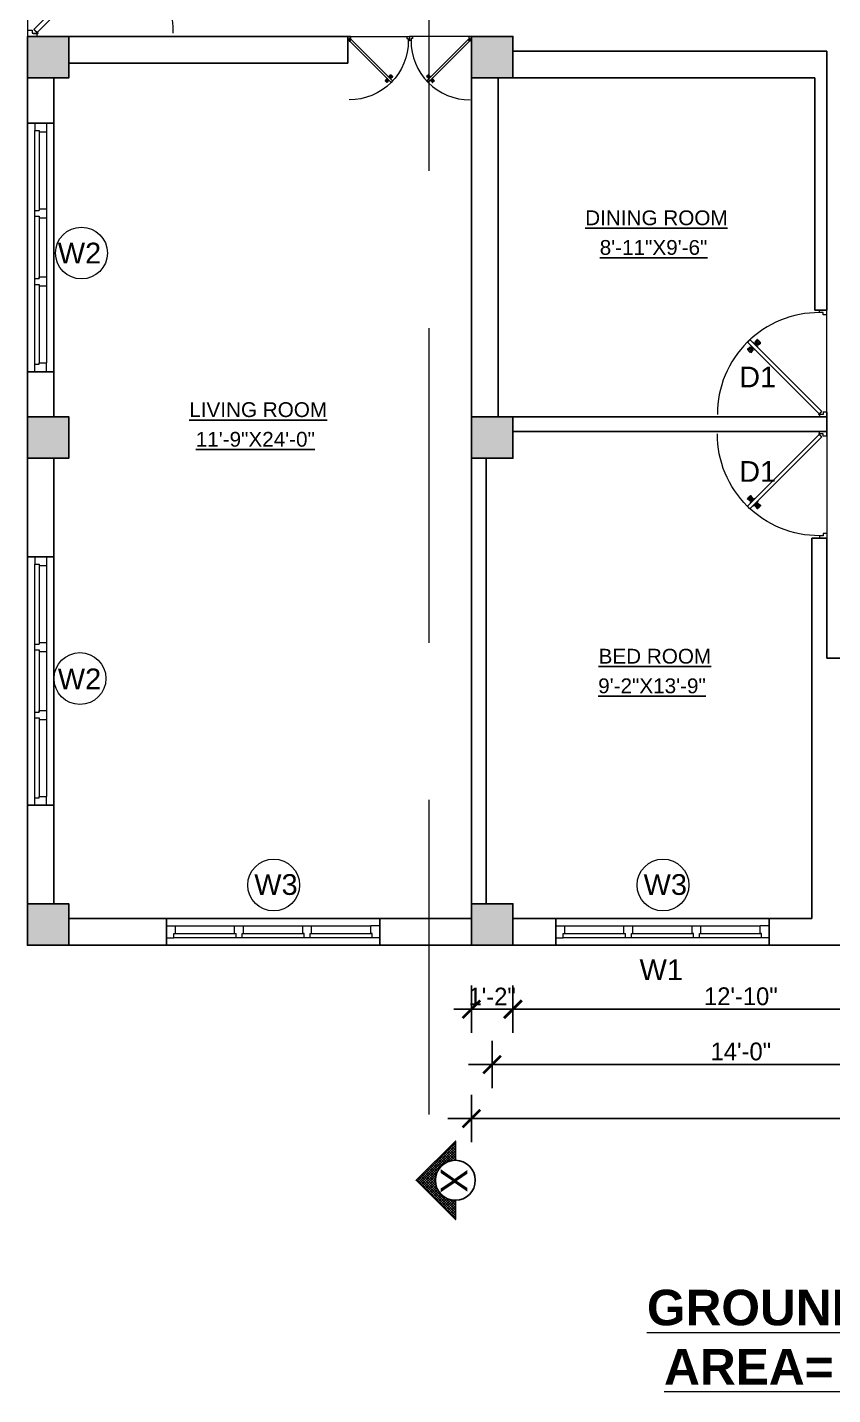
# Model space of a CAD drawing. Header units: inches. Extents: x -343 to 13887, y -13069 to -746.
# Drawn here: x 6908.3 to 7180.3, y -8004.1 to -7542.2 of the extents above; entities that cross this region are included whole.
import ezdxf

# ---------------------------------------------------------------- set-up
doc = ezdxf.new("R2010")
doc.units = ezdxf.units.IN
doc.header["$LTSCALE"] = 17
doc.header["$MEASUREMENT"] = 0
doc.linetypes.add('21_FP_00$0$HIDDEN', pattern=[0.375, 0.25, -0.125])
doc.linetypes.add('PHANTOM2', pattern=[1.25, 0.625, -0.125, 0.125, -0.125, 0.125, -0.125])
for name, color, linetype, lineweight in [('25 BOT BAR', 12, 'Continuous', 25), ('aa_section_line', 2, 'PHANTOM2', 13), ('door', 202, 'Continuous', 5), ('DOOR & WIN', 1, 'Continuous', 25), ('OUTLINE', 1, 'Continuous', 25), ('PUERTAS', 7, 'Continuous', 9), ('TEXT', 231, 'Continuous', 20), ('WINDOW FRAME PLAN', 162, 'Continuous', 18)]:
    doc.layers.add(name, color=color, linetype=linetype, lineweight=lineweight)
doc.layers.add('A-Sect-Iden', color=111, linetype='Continuous')
doc.styles.add('ARCHITECTURE', font='stylu.ttf')
doc.styles.add('DIMTEXT', font='arial.ttf', dxfattribs={"height": 6})
doc.styles.add('HEADING', font='swissel.ttf')
doc.dimstyles.new('8 SCALE', dxfattribs={"dimscale": 0, "dimtxt": 6, "dimasz": 6, "dimexe": 8, "dimexo": 8, "dimgap": 1.25, "dimtad": 1, "dimdec": 0, "dimzin": 3, "dimdsep": 46, "dimlunit": 4, "dimtxsty": 'ARCHITECTURE', "dimblk": 'ARCHTICK', "dimcen": 8, "dimdle": 8, "dimclrd": 5, "dimclre": 5, "dimclrt": 7, "dimadec": 0, "dimazin": 0, "dimtfac": 0.75, "dimtdec": 0, "dimtix": 1, "dimtmove": 2, "dimatfit": 3, "dimldrblk": 'ARCHTICK', "dimfxl": 8, "dimfxlon": 1, "dimtolj": 1, "dimtzin": 0, "dimlwd": -1, "dimlwe": -1, "dimarcsym": 0})

# ---------------------------------------------------------------- blocks, each defined once
blk = doc.blocks.new('2ft6in')
at = {"layer": 'PUERTAS', "color": 2}
for p, q in [((0.84, 2.1), (21.02, 22.28)), ((21.71, 21.6), (1.47, 1.37)), ((18.33, 21.76), (18.31, 21.77)), ((21.71, 21.6), (21.02, 22.28)), ((21.18, 18.9), (21.2, 18.89)), ((0, 2), (0, 0)), ((0.6, 2), (0, 2)), ((1.33, 0), (0, 0)), ((0.6, 1.26), (0.6, 2.04)), ((0.67, 1.26), (0.6, 1.26)), ((0.67, 1.26), (0.67, 2.01)), ((0.67, 1), (0.67, 1.26)), ((1.33, 1), (0.67, 1)), ((1.31, 1.53), (0.79, 2.06)), ((1.36, 1.58), (0.81, 2.12)), ((1.36, 1.58), (1.31, 1.53)), ((1.47, 1.37), (1.31, 1.53)), ((1.33, 0), (1.33, 1)), ((28.67, 0), (28.67, 1)), ((28.67, 1), (29.33, 1)), ((28.67, 0), (30, 0)), ((29.33, 1), (29.33, 2)), ((29.33, 2), (30, 2)), ((30, 0), (30, 2))]:
    blk.add_line(p, q, dxfattribs=at)
at = {"layer": 'PUERTAS', "color": 8}
for p, q in [((18.81, 20.78), (18.04, 21.4)), ((18.86, 20.83), (18.08, 21.46)), ((18.95, 20.92), (18.2, 21.58)), ((18.44, 21.9), (18.31, 21.77)), ((19.07, 21.03), (18.34, 21.72)), ((18.44, 21.9), (18.56, 22.02)), ((18.58, 22.01), (18.56, 22.02)), ((19.3, 21.26), (18.61, 22)), ((19.42, 21.38), (18.75, 22.14)), ((19.51, 21.48), (18.88, 22.26)), ((18.91, 20.27), (19.19, 20.69)), ((19.55, 21.53), (18.93, 22.3)), ((19.13, 20.8), (19.03, 20.9)), ((19.15, 20.82), (19.05, 20.92)), ((19.09, 20.44), (19.25, 20.76)), ((19.19, 20.87), (19.1, 20.96)), ((19.25, 20.93), (19.16, 21.02)), ((19.28, 20.63), (19.32, 20.83)), ((19.4, 21.08), (19.31, 21.17)), ((19.47, 21.15), (19.38, 21.24)), ((19.43, 20.78), (19.4, 20.9)), ((19.51, 21.19), (19.42, 21.28)), ((19.55, 20.91), (19.43, 20.94)), ((19.53, 21.21), (19.44, 21.3)), ((19.7, 21.06), (19.51, 21.01)), ((19.89, 21.24), (19.58, 21.08)), ((20.07, 21.42), (19.64, 21.15)), ((20.21, 20), (20.33, 19.97)), ((20.33, 20.13), (20.36, 20.01)), ((20.48, 20.28), (20.44, 20.08)), ((20.5, 19.98), (20.6, 19.89)), ((20.67, 20.47), (20.51, 20.15)), ((20.85, 20.64), (20.57, 20.22)), ((20.57, 20.04), (20.66, 19.95)), ((20.61, 20.09), (20.7, 19.99)), ((20.63, 20.11), (20.72, 20.01)), ((20.81, 19.99), (21.56, 19.33)), ((20.9, 20.08), (21.68, 19.45)), ((20.95, 20.13), (21.72, 19.51)), ((19.69, 19.49), (20.12, 19.76)), ((19.87, 19.67), (20.18, 19.83)), ((20.06, 19.85), (20.25, 19.9)), ((20.21, 19.38), (20.83, 18.61)), ((20.23, 19.7), (20.32, 19.61)), ((20.25, 19.72), (20.34, 19.63)), ((20.25, 19.43), (20.88, 18.65)), ((20.29, 19.76), (20.38, 19.67)), ((20.34, 19.53), (21, 18.77)), ((20.36, 19.83), (20.45, 19.74)), ((20.46, 19.64), (21.14, 18.91)), ((20.69, 19.87), (21.42, 19.19)), ((21.32, 19.01), (21.2, 18.89)), ((21.32, 19.01), (21.44, 19.14)), ((21.43, 19.15), (21.44, 19.14)), ((0, 0), (30, 0))]:
    blk.add_line(p, q, dxfattribs=at)
at = {"layer": 'PUERTAS', "color": 1}
for p, q in [((18.06, 21.44), (18.48, 21.86)), ((18.74, 20.79), (18.06, 21.34)), ((18.08, 21.51), (18.45, 21.88)), ((18.11, 21.49), (18.08, 21.51)), ((18.82, 22.25), (18.45, 21.88)), ((18.9, 22.28), (18.48, 21.86)), ((18.84, 22.23), (18.82, 22.25)), ((18.83, 20.8), (19.18, 21.15)), ((18.84, 20.21), (19.1, 20.6)), ((18.85, 20.11), (18.84, 20.12)), ((18.92, 20.89), (18.93, 20.88)), ((19.54, 21.59), (18.99, 22.27)), ((19.02, 20.88), (19.24, 21.1)), ((19.12, 20.8), (19.03, 20.89)), ((19.1, 20.7), (19.11, 20.69)), ((19.1, 20.6), (19.1, 20.6)), ((19.11, 20.79), (19.33, 21.01)), ((19.54, 21.5), (19.18, 21.15)), ((19.45, 21.31), (19.24, 21.1)), ((19.55, 21.22), (19.33, 21.01)), ((19.45, 21.41), (19.45, 21.41)), ((19.54, 21.22), (19.45, 21.31)), ((19.64, 21.23), (19.64, 21.23)), ((19.74, 21.24), (19.73, 21.23)), ((20.12, 21.49), (19.74, 21.24)), ((20.22, 21.48), (20.22, 21.49)), ((20.65, 20.12), (20.43, 19.9)), ((20.74, 20.03), (20.52, 19.81)), ((20.93, 20.11), (20.57, 19.76)), ((20.64, 20.11), (20.73, 20.02)), ((20.66, 20.31), (20.65, 20.31)), ((20.65, 20.21), (20.65, 20.22)), ((20.91, 20.7), (20.66, 20.31)), ((20.84, 20.02), (20.83, 20.03)), ((20.91, 20.8), (20.91, 20.79)), ((21.02, 20.12), (21.7, 19.57)), ((19.53, 19.43), (19.54, 19.42)), ((19.64, 19.42), (20.02, 19.67)), ((20.02, 19.67), (20.03, 19.68)), ((20.12, 19.68), (20.12, 19.68)), ((20.21, 19.69), (20.43, 19.9)), ((20.22, 19.41), (20.57, 19.76)), ((20.22, 19.69), (20.31, 19.6)), ((20.22, 19.32), (20.76, 18.64)), ((20.31, 19.6), (20.52, 19.81)), ((20.31, 19.5), (20.31, 19.5)), ((20.86, 18.63), (21.28, 19.05)), ((20.91, 18.68), (20.94, 18.66)), ((20.94, 18.66), (21.31, 19.03)), ((21.7, 19.47), (21.28, 19.05)), ((21.67, 19.4), (21.31, 19.03)), ((21.65, 19.42), (21.67, 19.4))]:
    blk.add_line(p, q, dxfattribs=at)
at = {"layer": 'PUERTAS', "color": 2}
for radius in [0.129, 0.0627]:
    blk.add_circle((0.68, 2.14), radius, dxfattribs=at)
at = {"layer": 'PUERTAS', "color": 8}
blk.add_arc((0.68, 2.14), 28.65, 359.72845, 90.03333, dxfattribs=at)
at = {"layer": 'PUERTAS', "color": 1}
for centre, start, end in [((18.78, 20.84), 231.07637, 315), ((18.89, 20.16), 135, 225), ((18.94, 22.23), 38.92363, 135), ((18.97, 20.93), 225, 315), ((19.16, 20.74), 135, 219.74275), ((19.06, 20.65), 315, 39.74275), ((19.4, 21.36), 315, 45), ((19.49, 21.55), 315, 38.92363), ((19.6, 21.18), 50.25725, 135), ((19.68, 21.28), 230.25725, 315), ((20.17, 21.44), 45, 135), ((20.7, 20.26), 135, 219.74275), ((20.6, 20.17), 315, 39.74275), ((20.78, 19.98), 45, 135), ((20.87, 20.75), 315, 45), ((20.98, 20.07), 51.07637, 135), ((19.59, 19.47), 225, 315), ((20.07, 19.63), 50.25725, 135), ((20.16, 19.73), 230.25725, 315), ((20.27, 19.36), 135, 218.92363), ((20.35, 19.55), 135, 225), ((20.82, 18.68), 218.92363, 315), ((21.65, 19.52), 315, 51.07637)]:
    blk.add_arc(centre, 0.0667, start, end, dxfattribs=at)
blk = doc.blocks.new('*U2794')
at = {"color": 3, "xscale": -1}
blk.add_blockref('2ft6in', (42, 0), dxfattribs=at)
blk = doc.blocks.new('MAIN DLOOR')
at = {"layer": 'door', "color": 3, "yscale": 0.7999999999374268, "zscale": 0.7999999998966563, "rotation": 180}
for p, xscale in [((11264.75, 306.61), 0.7999999999592546), ((11245.55, 306.61), -0.7999999999592546)]:
    blk.add_blockref('*U2794', p, dxfattribs=dict(at, xscale=xscale))
blk = doc.blocks.new('DFFDFD')
at = {"layer": 'DOOR & WIN'}
for p, q in [((-13646.78, -2252.33), (-13646.78, -2168.33)), ((-13637.78, -2168.33), (-13646.78, -2168.33)), ((-13637.78, -2168.33), (-13637.78, -2252.33)), ((-13637.78, -2252.33), (-13646.78, -2252.33)), ((-13637.78, -2252.33), (-13646.78, -2252.33))]:
    blk.add_line(p, q, dxfattribs=at)
at = {"layer": 'WINDOW FRAME PLAN'}
for p, q in [((-13644.28, -2168.33), (-13644.28, -2170.83)), ((-13644.28, -2249.83), (-13644.28, -2170.83)), ((-13644.28, -2170.83), (-13642.78, -2170.83)), ((-13642.78, -2170.83), (-13642.78, -2171.33)), ((-13640.28, -2168.33), (-13640.28, -2171.33)), ((-13642.78, -2171.33), (-13642.78, -2197.83)), ((-13642.78, -2171.33), (-13640.28, -2171.33)), ((-13640.28, -2171.33), (-13640.28, -2249.33)), ((-13644.28, -2197.83), (-13642.78, -2197.83)), ((-13642.78, -2197.33), (-13640.28, -2197.33)), ((-13644.28, -2199.83), (-13642.78, -2199.83)), ((-13642.78, -2199.83), (-13642.78, -2200.33)), ((-13642.78, -2199.83), (-13642.78, -2220.83)), ((-13642.78, -2200.33), (-13640.28, -2200.33)), ((-13644.28, -2220.83), (-13642.78, -2220.83)), ((-13642.78, -2220.33), (-13640.28, -2220.33)), ((-13642.78, -2220.83), (-13642.78, -2220.33)), ((-13644.28, -2222.83), (-13642.78, -2222.83)), ((-13642.78, -2222.83), (-13642.78, -2249.33)), ((-13642.78, -2223.33), (-13640.28, -2223.33)), ((-13642.78, -2249.33), (-13640.28, -2249.33)), ((-13642.78, -2249.83), (-13642.78, -2249.33)), ((-13640.28, -2252.33), (-13640.28, -2249.33)), ((-13644.28, -2252.33), (-13644.28, -2249.83)), ((-13644.28, -2249.83), (-13642.78, -2249.83))]:
    blk.add_line(p, q, dxfattribs=at)
blk = doc.blocks.new('_ArchTick')
at = {"color": 0, "linetype": 'ByBlock', "const_width": 0.15}
blk.add_lwpolyline([(-0.5, -0.5), (0.5, 0.5)], dxfattribs=at)
blk = doc.blocks.new('*D3021')
at = {"layer": 'Defpoints', "color": 0, "transparency": 16777216}
for p in [(7058.29, -7852.28), (7072.29, -7852.28), (7072.29, -7873.94)]:
    blk.add_point(p, dxfattribs=at)
at = {"layer": 'OUTLINE', "color": 5, "transparency": 16777216}
for p, q in [((7058.29, -7865.94), (7058.29, -7881.94)), ((7072.29, -7865.94), (7072.29, -7881.94)), ((7058.29, -7873.94), (7052.29, -7873.94)), ((7058.29, -7873.94), (7072.29, -7873.94)), ((7072.29, -7873.94), (7078.29, -7873.94))]:
    blk.add_line(p, q, dxfattribs=at)
at = {"layer": 'OUTLINE', "color": 5, "transparency": 16777216, "xscale": 6, "yscale": 6, "zscale": 6}
blk.add_blockref('_ArchTick', (7058.29, -7873.94), dxfattribs=at)
at = {"layer": 'OUTLINE', "color": 5, "transparency": 16777216, "xscale": 6, "yscale": 6, "zscale": 6, "rotation": 180}
blk.add_blockref('_ArchTick', (7072.29, -7873.94), dxfattribs=at)
at = {"layer": 'OUTLINE', "color": 7, "transparency": 16777216, "insert": (7065.29, -7869.63), "char_height": 6, "attachment_point": 5, "style": 'ARCHITECTURE'}
blk.add_mtext('\\A1;1\'-2"', dxfattribs=at)
blk = doc.blocks.new('*D3022')
at = {"layer": 'Defpoints', "color": 0, "transparency": 16777216}
for p in [(7072.29, -7852.28), (7226.29, -7852.28), (7226.29, -7873.94)]:
    blk.add_point(p, dxfattribs=at)
at = {"layer": 'OUTLINE', "color": 5, "transparency": 16777216}
for p, q in [((7072.29, -7865.94), (7072.29, -7881.94)), ((7226.29, -7865.94), (7226.29, -7881.94)), ((7064.29, -7873.94), (7234.29, -7873.94))]:
    blk.add_line(p, q, dxfattribs=at)
at = {"layer": 'OUTLINE', "color": 5, "transparency": 16777216, "xscale": 6, "yscale": 6, "zscale": 6, "rotation": 180}
blk.add_blockref('_ArchTick', (7072.29, -7873.94), dxfattribs=at)
at = {"layer": 'OUTLINE', "color": 5, "transparency": 16777216, "xscale": 6, "yscale": 6, "zscale": 6}
blk.add_blockref('_ArchTick', (7226.29, -7873.94), dxfattribs=at)
at = {"layer": 'OUTLINE', "color": 7, "transparency": 16777216, "insert": (7149.29, -7869.58), "char_height": 6, "attachment_point": 5, "style": 'ARCHITECTURE'}
blk.add_mtext('\\A1;12\'-10"', dxfattribs=at)
blk = doc.blocks.new('*D3026')
at = {"layer": 'Defpoints', "color": 0, "transparency": 16777216}
for p in [(7065.29, -7845.28), (7233.29, -7845.28), (7233.29, -7892.63)]:
    blk.add_point(p, dxfattribs=at)
at = {"layer": 'OUTLINE', "color": 5, "transparency": 16777216}
for p, q in [((7065.29, -7884.63), (7065.29, -7900.63)), ((7233.29, -7884.63), (7233.29, -7900.63)), ((7057.29, -7892.63), (7241.29, -7892.63))]:
    blk.add_line(p, q, dxfattribs=at)
at = {"layer": 'OUTLINE', "color": 5, "transparency": 16777216, "xscale": 6, "yscale": 6, "zscale": 6, "rotation": 180}
blk.add_blockref('_ArchTick', (7065.29, -7892.63), dxfattribs=at)
at = {"layer": 'OUTLINE', "color": 5, "transparency": 16777216, "xscale": 6, "yscale": 6, "zscale": 6}
blk.add_blockref('_ArchTick', (7233.29, -7892.63), dxfattribs=at)
at = {"layer": 'OUTLINE', "color": 7, "transparency": 16777216, "insert": (7149.29, -7888.22), "char_height": 6, "attachment_point": 5, "style": 'ARCHITECTURE'}
blk.add_mtext('\\A1;14\'-0"', dxfattribs=at)
blk = doc.blocks.new('*D3028')
at = {"layer": 'Defpoints', "color": 0, "transparency": 16777216}
for p in [(7058.29, -7852.28), (7368.76, -7852.28), (7368.76, -7910.87)]:
    blk.add_point(p, dxfattribs=at)
at = {"layer": 'OUTLINE', "color": 5, "transparency": 16777216}
for p, q in [((7058.29, -7902.87), (7058.29, -7918.87)), ((7368.76, -7902.87), (7368.76, -7918.87)), ((7050.29, -7910.87), (7376.76, -7910.87))]:
    blk.add_line(p, q, dxfattribs=at)
at = {"layer": 'OUTLINE', "color": 5, "transparency": 16777216, "xscale": 6, "yscale": 6, "zscale": 6, "rotation": 180}
blk.add_blockref('_ArchTick', (7058.29, -7910.87), dxfattribs=at)
at = {"layer": 'OUTLINE', "color": 5, "transparency": 16777216, "xscale": 6, "yscale": 6, "zscale": 6}
blk.add_blockref('_ArchTick', (7368.76, -7910.87), dxfattribs=at)
at = {"layer": 'OUTLINE', "color": 7, "transparency": 16777216, "insert": (7213.52, -7906.47), "char_height": 6, "attachment_point": 5, "style": 'ARCHITECTURE'}
blk.add_mtext('\\A1;25\'-10"', dxfattribs=at)
blk = doc.blocks.new('*U3029')
at = {"layer": 'PUERTAS', "color": 2}
for p, q in [((11.61, 30.24), (12.57, 31.2)), ((11.61, 30.24), (39.94, 1.92)), ((40.83, 2.94), (12.57, 31.2)), ((16.34, 30.46), (16.36, 30.48)), ((12.35, 26.47), (12.33, 26.45)), ((0, 0), (0, 2.8)), ((0.93, 2.8), (0, 2.8)), ((1.87, 0), (0, 0)), ((0.93, 1.4), (0.93, 2.8)), ((1.87, 1.4), (0.93, 1.4)), ((1.87, 0), (1.87, 1.4)), ((39.94, 1.92), (40.16, 2.14)), ((40.1, 2.21), (40.86, 2.97)), ((40.1, 2.21), (40.16, 2.14)), ((40.13, 0), (40.13, 1.4)), ((40.13, 1.4), (41.07, 1.4)), ((40.13, 0), (42, 0)), ((40.16, 2.14), (40.9, 2.88)), ((41.07, 1.77), (41.07, 2.81)), ((41.07, 1.4), (41.07, 1.77)), ((41.07, 1.77), (41.16, 1.77)), ((41.16, 1.77), (41.16, 2.85)), ((41.16, 2.8), (42, 2.8)), ((42, 2.8), (42, 0))]:
    blk.add_line(p, q, dxfattribs=at)
at = {"layer": 'PUERTAS', "color": 1}
for p, q in [((12.73, 29.12), (12.72, 29.11)), ((12.72, 28.98), (13.08, 28.44)), ((13.08, 28.44), (13.08, 28.43)), ((13.09, 28.3), (13.09, 28.3)), ((13.69, 30.08), (13.7, 30.09)), ((13.83, 30.09), (14.37, 29.73)), ((14.37, 29.73), (14.38, 29.72)), ((14.51, 29.72), (14.5, 29.72)), ((14.63, 29.71), (14.94, 29.41)), ((14.64, 30.23), (15.41, 31.18)), ((14.65, 30.11), (15.14, 29.61)), ((14.65, 29.7), (14.78, 29.83)), ((14.78, 29.98), (14.77, 29.97)), ((14.77, 29.84), (15.07, 29.54)), ((15.25, 29.1), (14.94, 29.41)), ((15.37, 29.24), (15.07, 29.54)), ((15.64, 29.12), (15.14, 29.61)), ((15.23, 29.11), (15.36, 29.24)), ((15.25, 28.97), (15.25, 28.97)), ((15.26, 28.84), (15.25, 28.84)), ((15.62, 28.3), (15.26, 28.84)), ((15.51, 29.24), (15.5, 29.24)), ((15.55, 31.19), (16.13, 30.6)), ((15.62, 31.12), (15.65, 31.15)), ((15.65, 31.15), (16.17, 30.63)), ((15.76, 29.11), (16.71, 29.88)), ((16.72, 30.01), (16.13, 30.6)), ((16.68, 30.12), (16.17, 30.63)), ((16.65, 30.09), (16.68, 30.12)), ((11.62, 27.26), (12.21, 26.67)), ((12.58, 28.16), (11.63, 27.4)), ((11.69, 27.19), (11.66, 27.15)), ((11.66, 27.15), (12.17, 26.64)), ((12.69, 26.12), (12.17, 26.64)), ((12.79, 26.09), (12.21, 26.67)), ((12.72, 26.16), (12.69, 26.12)), ((12.7, 28.16), (13.2, 27.66)), ((12.83, 28.03), (12.84, 28.04)), ((13.7, 27.04), (12.93, 26.09)), ((12.97, 28.04), (13.27, 27.74)), ((13.11, 28.16), (12.98, 28.03)), ((13.09, 28.17), (13.4, 27.87)), ((13.69, 27.17), (13.2, 27.66)), ((13.57, 27.43), (13.27, 27.74)), ((13.71, 27.56), (13.4, 27.87)), ((13.69, 27.57), (13.56, 27.44)), ((13.56, 27.3), (13.57, 27.3)), ((13.83, 27.55), (13.84, 27.56)), ((13.97, 27.54), (13.96, 27.55)), ((14.51, 27.19), (13.97, 27.54)), ((14.65, 27.2), (14.64, 27.19)), ((15.61, 28.15), (15.62, 28.16))]:
    blk.add_line(p, q, dxfattribs=at)
at = {"layer": 'PUERTAS', "color": 8}
for p, q in [((12.82, 28.9), (13.2, 28.3)), ((13.06, 28.65), (13.29, 28.21)), ((13.33, 28.39), (13.39, 28.12)), ((13.91, 29.99), (14.5, 29.61)), ((14.16, 29.74), (14.59, 29.52)), ((14.42, 29.48), (14.69, 29.42)), ((14.63, 30.14), (15.5, 31.21)), ((14.63, 29.27), (14.8, 29.31)), ((14.66, 29.69), (14.79, 29.82)), ((14.68, 29.66), (14.82, 29.79)), ((14.69, 30.07), (15.57, 31.16)), ((14.74, 29.6), (14.87, 29.73)), ((14.8, 29.09), (14.85, 29.26)), ((14.82, 29.94), (15.74, 30.99)), ((14.84, 29.51), (14.97, 29.64)), ((15.01, 28.89), (14.95, 29.16)), ((14.98, 29.77), (15.94, 30.79)), ((15.04, 29.3), (15.17, 29.43)), ((15.28, 28.62), (15.05, 29.06)), ((15.14, 29.21), (15.27, 29.34)), ((15.52, 28.37), (15.14, 28.97)), ((15.2, 29.15), (15.33, 29.28)), ((15.22, 29.12), (15.35, 29.25)), ((15.31, 29.45), (16.33, 30.41)), ((15.47, 29.29), (16.52, 30.21)), ((15.6, 29.16), (16.69, 30.04)), ((15.67, 29.09), (16.75, 29.96)), ((15.99, 30.81), (16.01, 30.83)), ((16.19, 30.65), (16.01, 30.83)), ((16.19, 30.65), (16.36, 30.48)), ((12.67, 28.18), (11.59, 27.31)), ((12.74, 28.12), (11.65, 27.23)), ((12.87, 27.99), (11.82, 27.06)), ((12, 26.81), (11.98, 26.79)), ((12.15, 26.62), (11.98, 26.79)), ((13.04, 27.82), (12.01, 26.87)), ((12.15, 26.62), (12.33, 26.45)), ((13.36, 27.5), (12.4, 26.48)), ((13.52, 27.34), (12.6, 26.28)), ((13.65, 27.21), (12.77, 26.11)), ((13.71, 27.14), (12.84, 26.06)), ((13.12, 28.15), (12.99, 28.02)), ((13.14, 28.12), (13.01, 27.99)), ((13.2, 28.06), (13.07, 27.93)), ((13.3, 27.97), (13.17, 27.84)), ((13.5, 27.76), (13.37, 27.63)), ((13.59, 27.67), (13.46, 27.54)), ((13.54, 28.18), (13.49, 28.01)), ((13.65, 27.61), (13.52, 27.48)), ((13.71, 28), (13.54, 27.96)), ((13.68, 27.58), (13.55, 27.45)), ((13.92, 27.79), (13.65, 27.86)), ((14.18, 27.53), (13.75, 27.76)), ((14.43, 27.28), (13.83, 27.67)), ((0, 0), (42, 0))]:
    blk.add_line(p, q, dxfattribs=at)
at = {"layer": 'PUERTAS', "color": 2}
for radius in [0.181, 0.0878]:
    blk.add_circle((41.04, 2.99), radius, dxfattribs=at)
at = {"layer": 'PUERTAS', "color": 8}
blk.add_arc((41.04, 2.99), 40.11, 89.9667, 180.2715, dxfattribs=at)
at = {"layer": 'PUERTAS', "color": 1}
for centre, start, end in [((12.79, 29.04), 135, 225), ((13.16, 28.24), 140.2572, 225), ((13.02, 28.36), 320.2572, 45), ((13.76, 30.02), 45, 135), ((14.44, 29.79), 225, 309.7428), ((14.57, 29.65), 45, 129.7428), ((14.71, 30.17), 141.0764, 225), ((14.84, 29.91), 135, 225), ((15.32, 28.91), 140.2572, 225), ((15.18, 29.03), 320.2572, 45), ((15.44, 29.3), 225, 315), ((15.48, 31.12), 45, 141.0764), ((15.55, 28.23), 315, 45), ((15.7, 29.18), 225, 308.9236), ((11.69, 27.33), 128.9236, 225), ((12.63, 28.09), 45, 128.9236), ((12.86, 26.15), 225, 321.0764), ((12.9, 27.97), 45, 135), ((13.5, 27.37), 315, 45), ((13.62, 27.1), 321.0764, 45), ((13.77, 27.63), 225, 309.7428), ((13.9, 27.49), 45, 129.7428), ((14.58, 27.25), 225, 315)]:
    blk.add_arc(centre, 0.0933, start, end, dxfattribs=at)
blk = doc.blocks.new('ffddd')
at = {"layer": 'DOOR & WIN'}
for p, q in [((-13345.31, -2388.07), (-13345.31, -2316.07)), ((-13336.31, -2316.07), (-13345.31, -2316.07)), ((-13336.31, -2316.07), (-13336.31, -2388.07)), ((-13336.31, -2388.07), (-13345.31, -2388.07)), ((-13336.31, -2388.07), (-13345.31, -2388.07))]:
    blk.add_line(p, q, dxfattribs=at)
at = {"layer": 'WINDOW FRAME PLAN'}
for p, q in [((-13342.81, -2316.07), (-13342.81, -2318.57)), ((-13342.81, -2385.57), (-13342.81, -2318.57)), ((-13342.81, -2318.57), (-13341.31, -2318.57)), ((-13341.31, -2318.57), (-13341.31, -2319.07)), ((-13338.81, -2316.07), (-13338.81, -2319.07)), ((-13341.31, -2319.07), (-13341.31, -2339.57)), ((-13341.31, -2319.07), (-13338.81, -2319.07)), ((-13338.81, -2319.07), (-13338.81, -2385.07)), ((-13342.81, -2339.57), (-13341.31, -2339.57)), ((-13342.81, -2341.57), (-13341.31, -2341.57)), ((-13341.31, -2339.07), (-13338.81, -2339.07)), ((-13341.31, -2341.57), (-13341.31, -2342.07)), ((-13341.31, -2341.57), (-13341.31, -2362.57)), ((-13341.31, -2342.07), (-13338.81, -2342.07)), ((-13342.81, -2362.57), (-13341.31, -2362.57)), ((-13342.81, -2364.57), (-13341.31, -2364.57)), ((-13341.31, -2362.07), (-13338.81, -2362.07)), ((-13341.31, -2362.57), (-13341.31, -2362.07)), ((-13341.31, -2364.57), (-13341.31, -2385.57)), ((-13341.31, -2365.07), (-13338.81, -2365.07)), ((-13342.81, -2388.07), (-13342.81, -2385.57)), ((-13342.81, -2385.57), (-13341.31, -2385.57)), ((-13341.31, -2385.07), (-13338.81, -2385.07)), ((-13341.31, -2385.57), (-13341.31, -2385.07)), ((-13338.81, -2388.07), (-13338.81, -2385.07))]:
    blk.add_line(p, q, dxfattribs=at)
blk = doc.blocks.new('3ft')
at = {"layer": 'PUERTAS', "color": 6}
for p, q in [((1.01, 2.52), (25.23, 26.74)), ((26.05, 25.92), (1.77, 1.64)), ((26.05, 25.92), (25.23, 26.74)), ((0, 2.4), (0, 0)), ((0.72, 2.4), (0, 2.4)), ((1.6, 0), (0, 0)), ((0.72, 1.52), (0.72, 2.44)), ((0.8, 1.52), (0.72, 1.52)), ((0.8, 1.52), (0.8, 2.41)), ((0.8, 1.2), (0.8, 1.52)), ((1.6, 1.2), (0.8, 1.2)), ((1.57, 1.84), (0.94, 2.47)), ((1.63, 1.89), (0.97, 2.55)), ((1.63, 1.89), (1.57, 1.84)), ((1.77, 1.64), (1.57, 1.84)), ((1.6, 0), (1.6, 1.2)), ((34.4, 0), (34.4, 1.2)), ((34.4, 1.2), (35.2, 1.2)), ((34.4, 0), (36, 0)), ((35.2, 1.2), (35.2, 2.4)), ((35.2, 2.4), (36, 2.4)), ((36, 0), (36, 2.4))]:
    blk.add_line(p, q, dxfattribs=at)
at = {"layer": 'PUERTAS', "color": 8}
for p, q in [((22.57, 24.94), (21.65, 25.68)), ((22.63, 24.99), (21.69, 25.75)), ((22.74, 25.1), (21.84, 25.9)), ((22.13, 26.28), (21.98, 26.13)), ((22.88, 25.24), (22.01, 26.06)), ((22.13, 26.28), (22.27, 26.42)), ((22.29, 26.41), (22.27, 26.42)), ((23.16, 25.52), (22.34, 26.39)), ((23.3, 25.66), (22.5, 26.56)), ((23.41, 25.77), (22.65, 26.71)), ((22.69, 24.32), (23.02, 24.83)), ((23.46, 25.83), (22.72, 26.75)), ((22.95, 24.96), (22.84, 25.07)), ((22.98, 24.99), (22.86, 25.1)), ((23.03, 25.04), (22.91, 25.15)), ((22.91, 24.53), (23.1, 24.91)), ((23.11, 25.12), (22.99, 25.23)), ((23.13, 24.76), (23.18, 24.99)), ((23.28, 25.3), (23.17, 25.41)), ((23.36, 25.37), (23.25, 25.49)), ((23.31, 24.94), (23.28, 25.08)), ((23.41, 25.43), (23.3, 25.54)), ((23.46, 25.09), (23.32, 25.13)), ((23.44, 25.45), (23.33, 25.56)), ((23.64, 25.27), (23.41, 25.22)), ((23.87, 25.49), (23.49, 25.3)), ((24.08, 25.71), (23.57, 25.38)), ((23.63, 23.38), (24.14, 23.72)), ((23.84, 23.6), (24.22, 23.79)), ((24.07, 23.82), (24.3, 23.88)), ((24.25, 24), (24.39, 23.97)), ((24.25, 23.26), (24.99, 22.34)), ((24.27, 23.64), (24.38, 23.53)), ((24.3, 23.67), (24.41, 23.56)), ((24.3, 23.32), (25.06, 22.38)), ((24.35, 23.72), (24.46, 23.61)), ((24.4, 24.15), (24.43, 24.01)), ((24.41, 23.43), (25.2, 22.53)), ((24.43, 23.8), (24.54, 23.69)), ((24.58, 24.33), (24.52, 24.1)), ((24.55, 23.57), (25.37, 22.7)), ((24.6, 23.97), (24.72, 23.86)), ((24.8, 24.56), (24.61, 24.18)), ((25.02, 24.77), (24.68, 24.26)), ((24.68, 24.05), (24.79, 23.94)), ((24.73, 24.1), (24.85, 23.99)), ((24.76, 24.13), (24.87, 24.02)), ((24.83, 23.85), (25.7, 23.03)), ((24.97, 23.99), (25.87, 23.2)), ((25.08, 24.1), (26.02, 23.34)), ((25.14, 24.15), (26.06, 23.41)), ((25.58, 22.82), (25.43, 22.67)), ((25.58, 22.82), (25.73, 22.97)), ((25.72, 22.98), (25.73, 22.97)), ((0, 0), (36, 0))]:
    blk.add_line(p, q, dxfattribs=at)
at = {"layer": 'PUERTAS', "color": 1}
for p, q in [((21.67, 25.73), (22.17, 26.23)), ((22.49, 24.95), (21.67, 25.61)), ((21.7, 25.82), (22.14, 26.26)), ((21.73, 25.79), (21.7, 25.82)), ((22.58, 26.7), (22.14, 26.26)), ((22.67, 26.73), (22.17, 26.23)), ((22.61, 26.67), (22.58, 26.7)), ((22.6, 24.96), (23.02, 25.38)), ((22.61, 24.25), (22.92, 24.72)), ((22.62, 24.13), (22.61, 24.14)), ((22.7, 25.07), (22.71, 25.06)), ((23.45, 25.91), (22.79, 26.73)), ((22.82, 25.06), (23.08, 25.32)), ((22.94, 24.95), (22.83, 25.07)), ((22.92, 24.72), (22.92, 24.72)), ((22.93, 24.94), (23.19, 25.21)), ((22.93, 24.84), (22.93, 24.83)), ((23.44, 25.81), (23.02, 25.38)), ((23.34, 25.58), (23.08, 25.32)), ((23.46, 25.47), (23.19, 25.21)), ((23.33, 25.7), (23.34, 25.69)), ((23.45, 25.46), (23.33, 25.57)), ((23.44, 23.31), (23.45, 23.3)), ((23.56, 23.3), (24.03, 23.61)), ((23.57, 25.47), (23.57, 25.47)), ((24.15, 25.79), (23.68, 25.48)), ((23.68, 25.48), (23.68, 25.48)), ((24.03, 23.61), (24.03, 23.62)), ((24.14, 23.62), (24.14, 23.62)), ((24.25, 23.62), (24.51, 23.89)), ((24.27, 25.78), (24.26, 25.79)), ((24.26, 23.29), (24.69, 23.71)), ((24.26, 23.63), (24.37, 23.52)), ((24.26, 23.18), (24.92, 22.37)), ((24.37, 23.52), (24.63, 23.77)), ((24.37, 23.4), (24.37, 23.4)), ((24.78, 24.15), (24.51, 23.89)), ((24.89, 24.03), (24.63, 23.77)), ((25.11, 24.14), (24.69, 23.71)), ((24.77, 24.14), (24.88, 24.03)), ((24.79, 24.38), (24.78, 24.37)), ((24.78, 24.26), (24.78, 24.26)), ((25.1, 24.84), (24.79, 24.38)), ((25, 24.03), (25, 24.03)), ((25.09, 24.96), (25.1, 24.95)), ((25.22, 24.14), (26.03, 23.48)), ((26.04, 23.37), (25.54, 22.86)), ((26.01, 23.27), (25.57, 22.83)), ((25.98, 23.3), (26.01, 23.27)), ((25.04, 22.36), (25.54, 22.86)), ((25.1, 22.42), (25.13, 22.39)), ((25.13, 22.39), (25.57, 22.83))]:
    blk.add_line(p, q, dxfattribs=at)
at = {"layer": 'PUERTAS', "color": 2}
for p, q in [((21.99, 26.11), (21.98, 26.13)), ((25.42, 22.68), (25.43, 22.67))]:
    blk.add_line(p, q, dxfattribs=at)
at = {"layer": 'PUERTAS', "color": 6}
for radius in [0.155, 0.0752]:
    blk.add_circle((0.82, 2.56), radius, dxfattribs=at)
blk.add_arc((0.82, 2.56), 34.38, 359.7285, 90.0333, dxfattribs=at)
at = {"layer": 'PUERTAS', "color": 1}
for centre, start, end in [((22.54, 25.01), 231.0764, 315), ((22.67, 24.2), 135, 225), ((22.73, 26.68), 38.9236, 135), ((22.77, 25.12), 225, 315), ((22.99, 24.89), 135, 219.7428), ((22.87, 24.78), 315, 39.7428), ((23.28, 25.63), 315, 45), ((23.39, 25.86), 315, 38.9236), ((23.51, 23.36), 225, 315), ((23.51, 25.41), 50.2572, 135), ((23.62, 25.53), 230.2572, 315), ((24.09, 23.56), 50.2572, 135), ((24.2, 23.68), 230.2572, 315), ((24.2, 25.73), 45, 135), ((24.32, 23.23), 135, 218.9236), ((24.42, 23.46), 135, 225), ((24.84, 24.31), 135, 219.7428), ((24.72, 24.21), 315, 39.7428), ((24.94, 23.98), 45, 135), ((25.04, 24.89), 315, 45), ((25.17, 24.08), 51.0764, 135), ((25.98, 23.42), 315, 51.0764), ((24.98, 22.42), 218.9236, 315)]:
    blk.add_arc(centre, 0.08, start, end, dxfattribs=at)
blk = doc.blocks.new('*U2802')
at = {"color": 3, "xscale": -1}
blk.add_blockref('3ft', (42, 0), dxfattribs=at)

msp = doc.modelspace()

# ---------------------------------------------------------------- hatches: boundary and pattern name
at = {"layer": 'A-Sect-Iden', "ltscale": 0.5}
h = msp.add_hatch(dxfattribs=at)
h.set_pattern_fill('ANSI37', color=2, scale=5, style=0)
h.set_pattern_definition([(45, (-18796.2235, -14113.2303), (-0.441941738, 0.441941738), []), (135, (-18796.2235, -14113.2303), (-0.441941738, -0.441941738), [])])
h.paths.add_polyline_path([(7052.85, -7938.46), (7052.85, -7944.96), (7039.61, -7931.71), (7052.85, -7918.47), (7052.85, -7924.96, 1)])
at = {"layer": 'DOOR & WIN'}
h = msp.add_hatch(color=256, dxfattribs=at)
h.dxf.hatch_style = 1
h.paths.add_polyline_path([(6922.29, -7545.28), (6908.29, -7545.28), (6908.29, -7559.28), (6922.29, -7559.28)])
h = msp.add_hatch(color=256, dxfattribs=at)
h.dxf.hatch_style = 1
h.paths.add_polyline_path([(7072.29, -7545.28), (7058.29, -7545.28), (7058.29, -7559.28), (7072.29, -7559.28)])
h = msp.add_hatch(color=256, dxfattribs=at)
h.dxf.hatch_style = 1
h.paths.add_polyline_path([(6922.29, -7673.76), (6908.29, -7673.76), (6908.29, -7687.76), (6922.29, -7687.76)])
h = msp.add_hatch(color=256, dxfattribs=at)
h.dxf.hatch_style = 1
h.paths.add_polyline_path([(7072.29, -7673.76), (7058.29, -7673.76), (7058.29, -7687.76), (7072.29, -7687.76)])
h = msp.add_hatch(color=256, dxfattribs=at)
h.dxf.hatch_style = 1
h.paths.add_polyline_path([(6922.29, -7838.28), (6908.29, -7838.28), (6908.29, -7852.28), (6922.29, -7852.28)])
h = msp.add_hatch(color=256, dxfattribs=at)
h.dxf.hatch_style = 1
h.paths.add_polyline_path([(7072.29, -7838.28), (7058.29, -7838.28), (7058.29, -7852.28), (7072.29, -7852.28)])

# ---------------------------------------------------------------- linework, layer by layer
at = {"layer": '25 BOT BAR'}
for p, q in [((6922.29, -7545.28), (7016.55, -7545.28)), ((7072.29, -7550.28), (7178.29, -7550.28)), ((7178.29, -7550.28), (7178.29, -7637.76)), ((6922.29, -7554.28), (7016.55, -7554.28)), ((6908.29, -7559.28), (6908.29, -7673.76)), ((6917.29, -7559.28), (6917.29, -7673.76)), ((7058.29, -7559.28), (7058.29, -7673.76)), ((7067.29, -7559.28), (7067.29, -7673.76)), ((7072.29, -7559.28), (7174.29, -7559.28)), ((7174.29, -7559.28), (7174.29, -7637.76)), ((7178.29, -7637.76), (7174.29, -7637.76)), ((7178.29, -7673.76), (7072.29, -7673.76)), ((7178.29, -7673.76), (7178.29, -7678.76)), ((7178.29, -7678.76), (7072.29, -7678.76)), ((6908.29, -7687.76), (6908.29, -7838.28)), ((6917.29, -7687.76), (6917.29, -7838.28)), ((7058.29, -7838.28), (7058.29, -7687.76)), ((7063.29, -7838.28), (7063.29, -7687.76)), ((7173.29, -7755.28), (7173.29, -7714.76)), ((7178.29, -7714.76), (7173.29, -7714.76)), ((7178.29, -7755.28), (7178.29, -7714.76)), ((6922.29, -7843.28), (7058.29, -7843.28)), ((6922.29, -7852.28), (7058.29, -7852.28))]:
    msp.add_line(p, q, dxfattribs=at)
at = {"layer": 'A-Sect-Iden', "ltscale": 0.5}
msp.add_lwpolyline([(7052.85, -7938.46), (7052.85, -7944.96), (7039.61, -7931.71), (7052.85, -7918.47), (7052.85, -7924.96)], dxfattribs=at)
msp.add_circle((7052.85, -7931.71), 6.75, dxfattribs=at)
at = {"layer": 'aa_section_line', "linetype": '21_FP_00$0$HIDDEN', "ltscale": 25}
msp.add_line((7043.86, -7325.09), (7043.85, -7918.88), dxfattribs=at)
at = {"layer": 'DOOR & WIN'}
for p, q in [((7173.29, -7843.28), (7173.29, -7755.28)), ((7178.29, -7755.28), (7200.29, -7755.28)), ((7072.29, -7843.28), (7173.29, -7843.28)), ((7072.29, -7852.28), (7368.76, -7852.28))]:
    msp.add_line(p, q, dxfattribs=at)
at = {"layer": 'OUTLINE'}
msp.add_line((7016.55, -7545.28), (7016.55, -7554.28), dxfattribs=at)
for points in [[(6908.29, -7545.28), (6922.29, -7545.28), (6922.29, -7559.28), (6908.29, -7559.28)], [(7058.29, -7545.28), (7072.29, -7545.28), (7072.29, -7559.28), (7058.29, -7559.28)], [(6908.29, -7673.76), (6922.29, -7673.76), (6922.29, -7687.76), (6908.29, -7687.76)], [(7058.29, -7673.76), (7072.29, -7673.76), (7072.29, -7687.76), (7058.29, -7687.76)], [(6908.29, -7838.28), (6922.29, -7838.28), (6922.29, -7852.28), (6908.29, -7852.28)], [(7058.29, -7838.28), (7072.29, -7838.28), (7072.29, -7852.28), (7058.29, -7852.28)]]:
    msp.add_lwpolyline(points, close=True, dxfattribs=at)
at = {"layer": 'TEXT'}
for centre in [(6926.57, -7618.46), (6926.07, -7762.2), (6991.49, -7831.96), (7122.99, -7831.96)]:
    msp.add_circle(centre, 8.75, dxfattribs=at)

# ---------------------------------------------------------------- block references
at = {"layer": 'DOOR & WIN', "xscale": 1.14285714, "yscale": 1.14285714, "zscale": 1.14285714, "rotation": 270}
msp.add_blockref('*U3029', (6908.29, -7497.28), dxfattribs=at)
at = {"layer": 'DOOR & WIN', "xscale": -0.8696265757972128, "yscale": 0.8696265757972128, "zscale": 0.8696265757972128}
msp.add_blockref('MAIN DLOOR', (16825.2, -7811.92), dxfattribs=at)
at = {"layer": 'DOOR & WIN', "xscale": -1, "rotation": 90}
msp.add_blockref('*U2802', (7178.29, -7631.76), dxfattribs=at)
at = {"layer": 'DOOR & WIN', "rotation": 90.00000000000001}
msp.add_blockref('*U2802', (7178.29, -7720.76), dxfattribs=at)
at = {"layer": 'OUTLINE'}
for p in [(20555.07, -5406.2), (20555.07, -5552.7)]:
    msp.add_blockref('DFFDFD', p, dxfattribs=at)
at = {"layer": 'OUTLINE', "rotation": 90}
for p in [(4639.23, 5493.03), (4770.73, 5493.03)]:
    msp.add_blockref('ffddd', p, dxfattribs=at)

# ---------------------------------------------------------------- texts
at = {"layer": 'A-Sect-Iden', "ltscale": 0.5, "insert": (7052.4, -7931.86), "char_height": 9, "width": 12.25, "attachment_point": 5, "rotation": 269.8551, "style": 'HEADING'}
msp.add_mtext('X', dxfattribs=at)
at = {"layer": 'DOOR & WIN', "char_height": 5, "attachment_point": 5}
for s, insert in [('{\\fArial TUR|b0|i0|c162|p34;\\L\\C7; \\fArial TUR|b0|i0|c0|p34;DINING \\fArial TUR|b0|i0|c162|p34;ROOM}', (7119.8, -7606.58)), ('{\\fArial TUR|b0|i0|c0|p34;\\L\\C7;8\'-11"X9\'-6"}', (7119.8, -7616.59)), ('{\\fArial TUR|b0|i0|c162|p34;\\L\\C7; \\fArial TUR|b0|i0|c0|p34;LIVING \\fArial TUR|b0|i0|c162|p34;ROOM}', (6985.29, -7671.39)), ('{\\fArial TUR|b0|i0|c0|p34;\\L\\C7;11\'-9"X24\'-0"}', (6985.29, -7681.4)), ('{\\fArial TUR|b0|i0|c162|p34;\\L\\C7; \\fArial TUR|b0|i0|c0|p34;BED \\fArial TUR|b0|i0|c162|p34;ROOM}', (7119.28, -7754.69)), ('{\\fArial TUR|b0|i0|c0|p34;\\L\\C7;9\'-2"X13\'-9"}', (7119.28, -7764.7))]:
    msp.add_mtext(s, dxfattribs=dict(at, insert=insert))
at = {"layer": 'TEXT', "style": 'DIMTEXT'}
for s, p in [('W2', (6918.57, -7621.96)), ('W2', (6918.57, -7765.82)), ('W1', (7115.07, -7864.08))]:
    msp.add_text(s, height=7, rotation=360, dxfattribs=at).set_placement(p)
for s, p in [('D1', (7148.71, -7663.82)), ('D1', (7148.71, -7695.73)), ('W3', (6984.93, -7835.29)), ('W3', (7116.43, -7835.29))]:
    msp.add_text(s, height=7, dxfattribs=at).set_placement(p)
at = {"layer": 'TEXT', "insert": (7211.62, -7968.7), "char_height": 12, "width": 396.2985, "attachment_point": 2}
msp.add_mtext('{\\fArial|b1|i0|c0|p34;\\LGROUND FLOOR PLAN \\PAREA= 1470.92 SQ.FT}', dxfattribs=at)

# ---------------------------------------------------------------- dimensions: what is measured, and where the dimension line sits
at = {"layer": 'OUTLINE'}
for base, p1, p2, picture, middle in [((7233.29, -7892.63), (7065.29, -7845.28), (7233.29, -7845.28), '*D3026', (7149.29, -7888.22)), ((7368.76, -7910.87), (7058.29, -7852.28), (7368.76, -7852.28), '*D3028', (7213.52, -7906.47)), ((7072.29, -7873.94), (7058.29, -7852.28), (7072.29, -7852.28), '*D3021', (7065.29, -7869.63)), ((7226.29, -7873.94), (7072.29, -7852.28), (7226.29, -7852.28), '*D3022', (7149.29, -7869.58))]:
    dim = msp.add_linear_dim(base=base, p1=p1, p2=p2, dimstyle='8 SCALE', override={"dimscale": 1}, dxfattribs=at)
    dim.commit()
    dim.dimension.update_dxf_attribs({"geometry": picture, "text_midpoint": middle})

doc.saveas('drawing.dxf')
